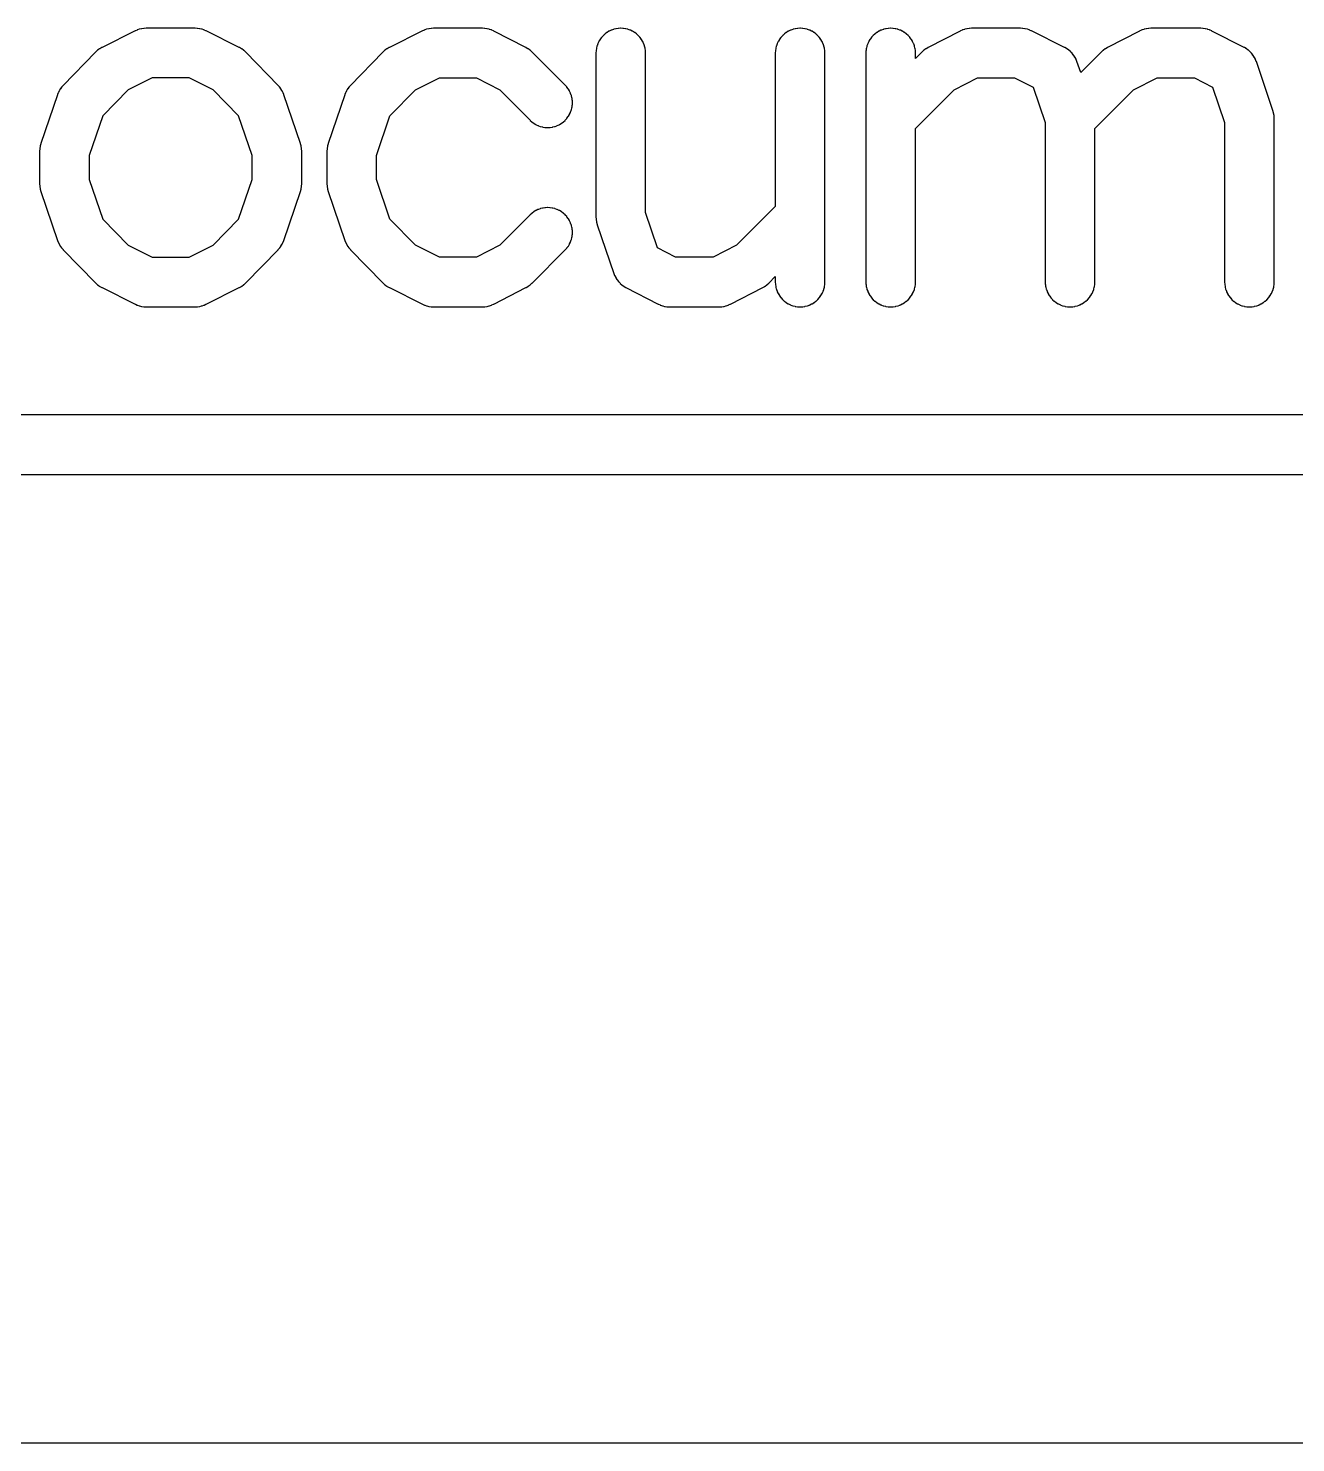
# Model space of a CAD drawing. Header units: inches. Extents: x -0.5 to 10, y -2.4 to 3.9.
# Drawn here: x 4.7219 to 4.8675, y -2.0665 to -1.904 of the extents above; entities that cross this region are included whole.
import ezdxf

# ---------------------------------------------------------------- set-up
doc = ezdxf.new("R2010")
doc.units = ezdxf.units.IN

msp = doc.modelspace()

# ---------------------------------------------------------------- linework, layer by layer
for points in [[(4.735489, -1.90395), (4.735489, -1.90395), (4.735477, -1.903951), (4.735259, -1.903961), (4.735234, -1.903962), (4.735213, -1.903965), (4.734997, -1.903995), (4.734975, -1.903999), (4.734952, -1.904004), (4.73474, -1.904054), (4.734714, -1.90406), (4.734695, -1.904066), (4.734489, -1.904136), (4.734464, -1.904145), (4.734446, -1.904153), (4.734246, -1.904241), (4.734234, -1.904247), (4.734225, -1.904251), (4.730425, -1.906151), (4.730415, -1.906156), (4.730401, -1.906164), (4.730173, -1.906294), (4.730147, -1.90631), (4.730147, -1.90631), (4.730126, -1.906325), (4.729914, -1.906479), (4.729891, -1.906498), (4.729891, -1.906498), (4.729871, -1.906515), (4.729678, -1.906692), (4.729667, -1.906703), (4.729658, -1.906712), (4.725958, -1.910512), (4.725952, -1.910519), (4.725943, -1.910528), (4.725804, -1.910684), (4.725789, -1.910702), (4.725776, -1.910719), (4.725651, -1.910887), (4.725637, -1.910906), (4.725626, -1.910923), (4.725517, -1.911102), (4.725506, -1.911121), (4.725496, -1.911141), (4.725403, -1.911328), (4.725394, -1.911347), (4.725385, -1.911369), (4.725309, -1.911563), (4.725307, -1.911567), (4.725301, -1.911584), (4.723401, -1.917184), (4.723397, -1.917198), (4.723393, -1.91721), (4.723324, -1.917457), (4.723318, -1.917481), (4.723318, -1.917481), (4.723312, -1.91751), (4.723271, -1.917763), (4.723267, -1.91779), (4.723267, -1.91779), (4.723265, -1.917817), (4.723251, -1.918073), (4.72325, -1.918091), (4.72325, -1.9181), (4.72325, -1.9218), (4.72325, -1.921809), (4.723251, -1.921827), (4.723265, -1.922083), (4.723267, -1.92211), (4.723267, -1.92211), (4.723271, -1.922137), (4.723312, -1.92239), (4.723318, -1.922419), (4.723318, -1.922419), (4.723324, -1.922443), (4.723393, -1.92269), (4.723397, -1.922702), (4.723401, -1.922716), (4.725301, -1.928316), (4.725307, -1.928333), (4.725309, -1.928337), (4.725385, -1.928531), (4.725394, -1.928553), (4.725403, -1.928572), (4.725496, -1.928759), (4.725506, -1.928779), (4.725517, -1.928798), (4.725626, -1.928977), (4.725637, -1.928994), (4.725651, -1.929013), (4.725776, -1.929181), (4.725789, -1.929198), (4.725804, -1.929216), (4.725943, -1.929372), (4.725952, -1.929381), (4.725958, -1.929388), (4.729658, -1.933188), (4.729667, -1.933197), (4.729678, -1.933208), (4.729871, -1.933385), (4.729891, -1.933402), (4.729891, -1.933402), (4.729914, -1.933421), (4.730126, -1.933575), (4.730147, -1.93359), (4.730147, -1.93359), (4.730173, -1.933606), (4.730401, -1.933736), (4.730415, -1.933744), (4.730425, -1.933749), (4.734225, -1.935649), (4.734234, -1.935653), (4.734246, -1.935659), (4.734446, -1.935747), (4.734464, -1.935755), (4.734489, -1.935764), (4.734695, -1.935834), (4.734714, -1.93584), (4.73474, -1.935846), (4.734952, -1.935896), (4.734975, -1.935901), (4.734997, -1.935905), (4.735213, -1.935935), (4.735234, -1.935938), (4.735259, -1.935939), (4.735477, -1.935949), (4.735489, -1.93595), (4.7355, -1.93595), (4.7411, -1.93595), (4.741111, -1.93595), (4.741123, -1.935949), (4.741341, -1.935939), (4.741366, -1.935938), (4.741387, -1.935935), (4.741603, -1.935905), (4.741625, -1.935901), (4.741648, -1.935896), (4.74186, -1.935846), (4.741886, -1.93584), (4.741905, -1.935834), (4.742111, -1.935764), (4.742136, -1.935755), (4.742154, -1.935747), (4.742354, -1.935659), (4.742366, -1.935653), (4.742375, -1.935649), (4.746175, -1.933749), (4.746185, -1.933744), (4.746199, -1.933736), (4.746427, -1.933606), (4.746453, -1.93359), (4.746453, -1.93359), (4.746474, -1.933575), (4.746686, -1.933421), (4.746709, -1.933402), (4.746709, -1.933402), (4.746729, -1.933385), (4.746922, -1.933208), (4.746933, -1.933197), (4.746942, -1.933188), (4.750642, -1.929388), (4.750648, -1.929381), (4.750657, -1.929372), (4.750796, -1.929216), (4.750811, -1.929198), (4.750824, -1.929181), (4.750949, -1.929013), (4.750963, -1.928994), (4.750974, -1.928977), (4.751083, -1.928798), (4.751094, -1.928779), (4.751104, -1.928759), (4.751197, -1.928572), (4.751206, -1.928553), (4.751215, -1.928531), (4.751291, -1.928337), (4.751293, -1.928333), (4.751299, -1.928316), (4.753199, -1.922716), (4.753203, -1.922702), (4.753207, -1.92269), (4.753276, -1.922443), (4.753282, -1.922419), (4.753282, -1.922419), (4.753288, -1.92239), (4.753329, -1.922137), (4.753333, -1.92211), (4.753333, -1.92211), (4.753335, -1.922083), (4.753349, -1.921827), (4.75335, -1.921809), (4.75335, -1.9218), (4.75335, -1.9181), (4.75335, -1.918091), (4.753349, -1.918073), (4.753335, -1.917817), (4.753333, -1.91779), (4.753333, -1.91779), (4.753329, -1.917763), (4.753288, -1.91751), (4.753282, -1.917481), (4.753282, -1.917481), (4.753276, -1.917457), (4.753207, -1.91721), (4.753203, -1.917198), (4.753199, -1.917184), (4.751299, -1.911584), (4.751293, -1.911567), (4.751291, -1.911563), (4.751215, -1.911369), (4.751206, -1.911347), (4.751197, -1.911328), (4.751104, -1.911141), (4.751094, -1.911121), (4.751083, -1.911102), (4.750974, -1.910923), (4.750963, -1.910906), (4.750949, -1.910887), (4.750824, -1.910719), (4.750811, -1.910702), (4.750796, -1.910684), (4.750657, -1.910528), (4.750648, -1.910519), (4.750642, -1.910512), (4.746942, -1.906712), (4.746933, -1.906703), (4.746922, -1.906692), (4.746729, -1.906515), (4.746709, -1.906498), (4.746709, -1.906498), (4.746686, -1.906479), (4.746474, -1.906325), (4.746453, -1.90631), (4.746453, -1.90631), (4.746427, -1.906294), (4.746199, -1.906164), (4.746185, -1.906156), (4.746175, -1.906151), (4.742375, -1.904251), (4.742366, -1.904247), (4.742354, -1.904241), (4.742154, -1.904153), (4.742136, -1.904145), (4.742111, -1.904136), (4.741905, -1.904066), (4.741886, -1.90406), (4.74186, -1.904054), (4.741648, -1.904004), (4.741625, -1.903999), (4.741603, -1.903995), (4.741387, -1.903965), (4.741366, -1.903962), (4.741341, -1.903961), (4.741123, -1.903951), (4.741111, -1.90395), (4.7411, -1.90395), (4.7355, -1.90395)], [(4.776101, -1.911031), (4.779585, -1.914515), (4.779595, -1.914525), (4.779603, -1.914532), (4.779773, -1.914687), (4.77979, -1.914702), (4.779811, -1.914718), (4.779997, -1.914856), (4.780014, -1.914868), (4.780037, -1.914883), (4.780235, -1.915001), (4.780256, -1.915013), (4.780278, -1.915025), (4.780487, -1.915123), (4.780508, -1.915133), (4.780532, -1.915142), (4.780749, -1.91522), (4.78077, -1.915227), (4.780796, -1.915234), (4.78102, -1.91529), (4.781045, -1.915296), (4.781068, -1.915299), (4.781296, -1.915333), (4.781319, -1.915336), (4.781345, -1.915338), (4.781575, -1.915349), (4.7816, -1.91535), (4.781625, -1.915349), (4.781855, -1.915338), (4.781881, -1.915336), (4.781904, -1.915333), (4.782132, -1.915299), (4.782155, -1.915296), (4.78218, -1.91529), (4.782404, -1.915234), (4.78243, -1.915227), (4.782451, -1.91522), (4.782668, -1.915142), (4.782692, -1.915133), (4.782713, -1.915123), (4.782922, -1.915025), (4.782944, -1.915013), (4.782965, -1.915001), (4.783163, -1.914883), (4.783186, -1.914868), (4.783203, -1.914856), (4.783389, -1.914718), (4.78341, -1.914702), (4.783427, -1.914687), (4.783597, -1.914532), (4.783615, -1.914515), (4.783632, -1.914497), (4.783787, -1.914327), (4.783802, -1.91431), (4.783818, -1.914289), (4.783956, -1.914103), (4.783968, -1.914086), (4.783983, -1.914063), (4.784101, -1.913865), (4.784113, -1.913844), (4.784125, -1.913822), (4.784223, -1.913613), (4.784233, -1.913592), (4.784242, -1.913568), (4.78432, -1.913351), (4.784327, -1.91333), (4.784334, -1.913304), (4.78439, -1.91308), (4.784396, -1.913055), (4.784399, -1.913032), (4.784433, -1.912804), (4.784436, -1.912781), (4.784438, -1.912755), (4.784449, -1.912525), (4.78445, -1.9125), (4.784449, -1.912475), (4.784438, -1.912245), (4.784436, -1.912219), (4.784433, -1.912196), (4.784399, -1.911968), (4.784396, -1.911945), (4.78439, -1.91192), (4.784334, -1.911696), (4.784327, -1.91167), (4.78432, -1.911649), (4.784242, -1.911432), (4.784233, -1.911408), (4.784223, -1.911387), (4.784125, -1.911178), (4.784113, -1.911156), (4.784101, -1.911135), (4.783983, -1.910937), (4.783968, -1.910914), (4.783956, -1.910897), (4.783818, -1.910711), (4.783802, -1.91069), (4.783787, -1.910673), (4.783632, -1.910503), (4.783625, -1.910495), (4.783615, -1.910485), (4.779815, -1.906685), (4.7798, -1.906671), (4.779796, -1.906667), (4.779616, -1.906504), (4.779594, -1.906485), (4.779594, -1.906485), (4.779575, -1.906471), (4.779379, -1.906328), (4.779358, -1.906314), (4.779358, -1.906314), (4.779335, -1.906299), (4.779125, -1.906177), (4.779116, -1.906172), (4.779102, -1.906165), (4.775402, -1.904265), (4.775384, -1.904256), (4.775381, -1.904254), (4.775178, -1.904162), (4.775158, -1.904154), (4.775134, -1.904145), (4.774923, -1.904072), (4.774897, -1.904064), (4.774877, -1.904059), (4.774661, -1.904006), (4.774638, -1.904001), (4.774614, -1.903997), (4.774394, -1.903966), (4.77437, -1.903963), (4.774346, -1.903961), (4.774124, -1.903951), (4.774111, -1.90395), (4.7741, -1.90395), (4.7685, -1.90395), (4.768489, -1.90395), (4.768477, -1.903951), (4.768259, -1.903961), (4.768234, -1.903962), (4.768213, -1.903965), (4.767997, -1.903995), (4.767975, -1.903999), (4.767952, -1.904004), (4.76774, -1.904054), (4.767714, -1.90406), (4.767695, -1.904066), (4.767489, -1.904136), (4.767464, -1.904145), (4.767446, -1.904153), (4.767246, -1.904241), (4.767234, -1.904247), (4.767225, -1.904251), (4.763425, -1.906151), (4.763415, -1.906156), (4.763401, -1.906164), (4.763173, -1.906294), (4.763147, -1.90631), (4.763147, -1.90631), (4.763126, -1.906325), (4.762914, -1.906479), (4.762891, -1.906498), (4.762891, -1.906498), (4.762871, -1.906515), (4.762678, -1.906692), (4.762667, -1.906703), (4.762658, -1.906712), (4.758958, -1.910512), (4.758952, -1.910519), (4.758943, -1.910528), (4.758804, -1.910684), (4.758789, -1.910702), (4.758776, -1.910719), (4.758651, -1.910887), (4.758637, -1.910906), (4.758626, -1.910923), (4.758517, -1.911102), (4.758506, -1.911121), (4.758496, -1.911141), (4.758403, -1.911328), (4.758394, -1.911347), (4.758385, -1.911369), (4.758309, -1.911563), (4.758307, -1.911567), (4.758301, -1.911584), (4.756401, -1.917184), (4.756397, -1.917198), (4.756393, -1.91721), (4.756324, -1.917457), (4.756318, -1.917481), (4.756318, -1.917481), (4.756312, -1.91751), (4.756271, -1.917763), (4.756267, -1.91779), (4.756267, -1.91779), (4.756265, -1.917817), (4.756251, -1.918073), (4.75625, -1.918091), (4.75625, -1.9181), (4.75625, -1.9218), (4.75625, -1.921809), (4.756251, -1.921827), (4.756265, -1.922083), (4.756267, -1.92211), (4.756267, -1.92211), (4.756271, -1.922137), (4.756312, -1.92239), (4.756318, -1.922419), (4.756318, -1.922419), (4.756324, -1.922443), (4.756393, -1.92269), (4.756397, -1.922702), (4.756401, -1.922716), (4.758301, -1.928316), (4.758307, -1.928333), (4.758309, -1.928337), (4.758385, -1.928531), (4.758394, -1.928553), (4.758403, -1.928572), (4.758496, -1.928759), (4.758506, -1.928779), (4.758517, -1.928798), (4.758626, -1.928977), (4.758637, -1.928994), (4.758651, -1.929013), (4.758776, -1.929181), (4.758789, -1.929198), (4.758804, -1.929216), (4.758943, -1.929372), (4.758952, -1.929381), (4.758958, -1.929388), (4.762658, -1.933188), (4.762667, -1.933197), (4.762678, -1.933208), (4.762871, -1.933385), (4.762891, -1.933402), (4.762891, -1.933402), (4.762914, -1.933421), (4.763126, -1.933575), (4.763147, -1.93359), (4.763147, -1.93359), (4.763173, -1.933606), (4.763401, -1.933736), (4.763415, -1.933744), (4.763425, -1.933749), (4.767225, -1.935649), (4.767234, -1.935653), (4.767246, -1.935659), (4.767446, -1.935747), (4.767464, -1.935755), (4.767489, -1.935764), (4.767695, -1.935834), (4.767714, -1.93584), (4.76774, -1.935846), (4.767952, -1.935896), (4.767975, -1.935901), (4.767997, -1.935905), (4.768213, -1.935935), (4.768234, -1.935938), (4.768259, -1.935939), (4.768477, -1.935949), (4.768489, -1.93595), (4.7685, -1.93595), (4.7741, -1.93595), (4.774111, -1.93595), (4.774124, -1.935949), (4.774346, -1.935939), (4.77437, -1.935937), (4.774394, -1.935934), (4.774614, -1.935903), (4.774638, -1.935899), (4.774661, -1.935894), (4.774877, -1.935841), (4.774897, -1.935836), (4.774923, -1.935828), (4.775134, -1.935755), (4.775158, -1.935746), (4.775178, -1.935738), (4.775381, -1.935646), (4.775384, -1.935644), (4.775402, -1.935635), (4.779102, -1.933735), (4.779116, -1.933728), (4.779125, -1.933723), (4.779335, -1.933601), (4.779358, -1.933586), (4.779358, -1.933586), (4.779379, -1.933572), (4.779575, -1.933429), (4.779594, -1.933415), (4.779594, -1.933415), (4.779616, -1.933396), (4.779796, -1.933233), (4.7798, -1.933229), (4.779815, -1.933215), (4.783615, -1.929415), (4.783625, -1.929405), (4.783632, -1.929397), (4.783787, -1.929227), (4.783802, -1.92921), (4.783818, -1.929189), (4.783956, -1.929003), (4.783968, -1.928986), (4.783983, -1.928963), (4.784101, -1.928765), (4.784113, -1.928744), (4.784125, -1.928722), (4.784223, -1.928513), (4.784233, -1.928492), (4.784242, -1.928468), (4.78432, -1.928251), (4.784327, -1.92823), (4.784334, -1.928204), (4.78439, -1.92798), (4.784396, -1.927955), (4.784399, -1.927932), (4.784433, -1.927704), (4.784436, -1.927681), (4.784438, -1.927655), (4.784449, -1.927425), (4.78445, -1.9274), (4.784449, -1.927375), (4.784438, -1.927145), (4.784436, -1.927119), (4.784433, -1.927096), (4.784399, -1.926868), (4.784396, -1.926845), (4.78439, -1.92682), (4.784334, -1.926596), (4.784327, -1.92657), (4.78432, -1.926549), (4.784242, -1.926332), (4.784233, -1.926308), (4.784223, -1.926287), (4.784125, -1.926078), (4.784113, -1.926056), (4.784101, -1.926035), (4.783983, -1.925837), (4.783968, -1.925814), (4.783956, -1.925797), (4.783818, -1.925611), (4.783802, -1.92559), (4.783787, -1.925573), (4.783632, -1.925403), (4.783615, -1.925385), (4.783597, -1.925368), (4.783427, -1.925213), (4.78341, -1.925198), (4.783389, -1.925182), (4.783203, -1.925044), (4.783186, -1.925032), (4.783163, -1.925017), (4.782965, -1.924899), (4.782944, -1.924887), (4.782922, -1.924875), (4.782713, -1.924777), (4.782692, -1.924767), (4.782668, -1.924758), (4.782451, -1.92468), (4.78243, -1.924673), (4.782404, -1.924666), (4.78218, -1.92461), (4.782155, -1.924604), (4.782132, -1.924601), (4.781904, -1.924567), (4.781881, -1.924564), (4.781855, -1.924562), (4.781625, -1.924551), (4.7816, -1.92455), (4.781575, -1.924551), (4.781345, -1.924562), (4.781319, -1.924564), (4.781296, -1.924567), (4.781068, -1.924601), (4.781045, -1.924604), (4.78102, -1.92461), (4.780796, -1.924666), (4.78077, -1.924673), (4.780749, -1.92468), (4.780532, -1.924758), (4.780508, -1.924767), (4.780487, -1.924777), (4.780278, -1.924875), (4.780256, -1.924887), (4.780235, -1.924899), (4.780037, -1.925017), (4.780014, -1.925032), (4.779997, -1.925044), (4.779811, -1.925182), (4.77979, -1.925198), (4.779773, -1.925213), (4.779603, -1.925368), (4.779595, -1.925375), (4.779585, -1.925385), (4.776101, -1.928869), (4.773411, -1.93025), (4.769173, -1.93025), (4.766406, -1.928866), (4.763492, -1.925874), (4.76195, -1.92133), (4.76195, -1.91857), (4.763492, -1.914026), (4.766406, -1.911034), (4.769173, -1.90965), (4.773411, -1.90965)], [(4.79285, -1.92513), (4.79285, -1.9068), (4.79285, -1.90679), (4.792849, -1.906775), (4.792838, -1.906545), (4.792836, -1.906519), (4.792833, -1.906496), (4.792799, -1.906268), (4.792796, -1.906245), (4.79279, -1.90622), (4.792734, -1.905996), (4.792727, -1.90597), (4.79272, -1.905949), (4.792642, -1.905732), (4.792633, -1.905708), (4.792623, -1.905687), (4.792525, -1.905478), (4.792513, -1.905456), (4.792501, -1.905435), (4.792383, -1.905237), (4.792368, -1.905214), (4.792356, -1.905197), (4.792218, -1.905011), (4.792202, -1.90499), (4.792187, -1.904973), (4.792032, -1.904803), (4.792015, -1.904785), (4.791997, -1.904768), (4.791827, -1.904613), (4.79181, -1.904598), (4.791789, -1.904582), (4.791603, -1.904444), (4.791586, -1.904432), (4.791563, -1.904417), (4.791365, -1.904299), (4.791344, -1.904287), (4.791322, -1.904275), (4.791113, -1.904177), (4.791092, -1.904167), (4.791068, -1.904158), (4.790851, -1.90408), (4.79083, -1.904073), (4.790804, -1.904066), (4.79058, -1.90401), (4.790555, -1.904004), (4.790532, -1.904001), (4.790304, -1.903967), (4.790281, -1.903964), (4.790255, -1.903962), (4.790025, -1.903951), (4.79, -1.90395), (4.789975, -1.903951), (4.789745, -1.903962), (4.789719, -1.903964), (4.789696, -1.903967), (4.789468, -1.904001), (4.789445, -1.904004), (4.78942, -1.90401), (4.789196, -1.904066), (4.78917, -1.904073), (4.789149, -1.90408), (4.788932, -1.904158), (4.788908, -1.904167), (4.788887, -1.904177), (4.788678, -1.904275), (4.788656, -1.904287), (4.788635, -1.904299), (4.788437, -1.904417), (4.788414, -1.904432), (4.788397, -1.904444), (4.788211, -1.904582), (4.78819, -1.904598), (4.788173, -1.904613), (4.788003, -1.904768), (4.787985, -1.904785), (4.787968, -1.904803), (4.787813, -1.904973), (4.787798, -1.90499), (4.787782, -1.905011), (4.787644, -1.905197), (4.787632, -1.905214), (4.787617, -1.905237), (4.787499, -1.905435), (4.787487, -1.905456), (4.787475, -1.905478), (4.787377, -1.905687), (4.787367, -1.905708), (4.787358, -1.905732), (4.78728, -1.905949), (4.787273, -1.90597), (4.787266, -1.905996), (4.78721, -1.90622), (4.787204, -1.906245), (4.787201, -1.906268), (4.787167, -1.906496), (4.787164, -1.906519), (4.787162, -1.906545), (4.787151, -1.906775), (4.78715, -1.90679), (4.78715, -1.9068), (4.78715, -1.9256), (4.78715, -1.925609), (4.787151, -1.925627), (4.787165, -1.925883), (4.787167, -1.92591), (4.787167, -1.92591), (4.787171, -1.925937), (4.787212, -1.92619), (4.787218, -1.926219), (4.787218, -1.926219), (4.787224, -1.926243), (4.787293, -1.92649), (4.787297, -1.926502), (4.787301, -1.926516), (4.789201, -1.932116), (4.789207, -1.932132), (4.789209, -1.932138), (4.789292, -1.932348), (4.789303, -1.932374), (4.789312, -1.932392), (4.789414, -1.932594), (4.789427, -1.932617), (4.789438, -1.932635), (4.78956, -1.932826), (4.789573, -1.932845), (4.789588, -1.932865), (4.789727, -1.933043), (4.789742, -1.933062), (4.789758, -1.933079), (4.789914, -1.933243), (4.789928, -1.933257), (4.789948, -1.933276), (4.790119, -1.933424), (4.790134, -1.933437), (4.790157, -1.933454), (4.790341, -1.933585), (4.790361, -1.933599), (4.790381, -1.933611), (4.790577, -1.933724), (4.790586, -1.933729), (4.790598, -1.933735), (4.794298, -1.935635), (4.794316, -1.935644), (4.794319, -1.935646), (4.794522, -1.935738), (4.794542, -1.935746), (4.794566, -1.935755), (4.794777, -1.935828), (4.794803, -1.935836), (4.794823, -1.935841), (4.795039, -1.935894), (4.795062, -1.935899), (4.795086, -1.935903), (4.795306, -1.935934), (4.79533, -1.935937), (4.795354, -1.935939), (4.795576, -1.935949), (4.795589, -1.93595), (4.7956, -1.93595), (4.8013, -1.93595), (4.801311, -1.93595), (4.801324, -1.935949), (4.801546, -1.935939), (4.80157, -1.935937), (4.801594, -1.935934), (4.801814, -1.935903), (4.801838, -1.935899), (4.801861, -1.935894), (4.802077, -1.935841), (4.802097, -1.935836), (4.802123, -1.935828), (4.802334, -1.935755), (4.802358, -1.935746), (4.802378, -1.935738), (4.802581, -1.935646), (4.802584, -1.935644), (4.802602, -1.935635), (4.806302, -1.933735), (4.806316, -1.933728), (4.806325, -1.933723), (4.806535, -1.933601), (4.806558, -1.933586), (4.806558, -1.933586), (4.806579, -1.933572), (4.806775, -1.933429), (4.806794, -1.933415), (4.806794, -1.933415), (4.806816, -1.933396), (4.806996, -1.933233), (4.807, -1.933229), (4.807015, -1.933215), (4.80775, -1.932481), (4.80775, -1.9331), (4.80775, -1.93311), (4.807751, -1.933125), (4.807762, -1.933355), (4.807764, -1.933381), (4.807767, -1.933404), (4.807801, -1.933632), (4.807804, -1.933655), (4.80781, -1.93368), (4.807866, -1.933904), (4.807873, -1.93393), (4.80788, -1.933951), (4.807958, -1.934168), (4.807967, -1.934192), (4.807977, -1.934213), (4.808075, -1.934422), (4.808087, -1.934444), (4.808099, -1.934465), (4.808217, -1.934663), (4.808232, -1.934686), (4.808244, -1.934703), (4.808382, -1.934889), (4.808398, -1.93491), (4.808413, -1.934927), (4.808568, -1.935097), (4.808585, -1.935115), (4.808603, -1.935132), (4.808773, -1.935287), (4.80879, -1.935302), (4.808811, -1.935318), (4.808997, -1.935456), (4.809014, -1.935468), (4.809037, -1.935483), (4.809235, -1.935601), (4.809256, -1.935613), (4.809278, -1.935625), (4.809487, -1.935723), (4.809508, -1.935733), (4.809532, -1.935742), (4.809749, -1.93582), (4.80977, -1.935827), (4.809796, -1.935834), (4.81002, -1.93589), (4.810045, -1.935896), (4.810068, -1.935899), (4.810296, -1.935933), (4.810319, -1.935936), (4.810345, -1.935938), (4.810575, -1.935949), (4.8106, -1.93595), (4.810625, -1.935949), (4.810855, -1.935938), (4.810881, -1.935936), (4.810904, -1.935933), (4.811132, -1.935899), (4.811155, -1.935896), (4.81118, -1.93589), (4.811404, -1.935834), (4.81143, -1.935827), (4.811451, -1.93582), (4.811668, -1.935742), (4.811692, -1.935733), (4.811713, -1.935723), (4.811922, -1.935625), (4.811944, -1.935613), (4.811965, -1.935601), (4.812163, -1.935483), (4.812186, -1.935468), (4.812203, -1.935456), (4.812389, -1.935318), (4.81241, -1.935302), (4.812427, -1.935287), (4.812597, -1.935132), (4.812615, -1.935115), (4.812632, -1.935097), (4.812787, -1.934927), (4.812802, -1.93491), (4.812818, -1.934889), (4.812956, -1.934703), (4.812968, -1.934686), (4.812983, -1.934663), (4.813101, -1.934465), (4.813113, -1.934444), (4.813125, -1.934422), (4.813223, -1.934213), (4.813233, -1.934192), (4.813242, -1.934168), (4.81332, -1.933951), (4.813327, -1.93393), (4.813334, -1.933904), (4.81339, -1.93368), (4.813396, -1.933655), (4.813399, -1.933632), (4.813433, -1.933404), (4.813436, -1.933381), (4.813438, -1.933355), (4.813449, -1.933125), (4.81345, -1.93311), (4.81345, -1.9331), (4.81345, -1.9068), (4.81345, -1.90679), (4.813449, -1.906775), (4.813438, -1.906545), (4.813436, -1.906519), (4.813433, -1.906496), (4.813399, -1.906268), (4.813396, -1.906245), (4.81339, -1.90622), (4.813334, -1.905996), (4.813327, -1.90597), (4.81332, -1.905949), (4.813242, -1.905732), (4.813233, -1.905708), (4.813223, -1.905687), (4.813125, -1.905478), (4.813113, -1.905456), (4.813101, -1.905435), (4.812983, -1.905237), (4.812968, -1.905214), (4.812956, -1.905197), (4.812818, -1.905011), (4.812802, -1.90499), (4.812787, -1.904973), (4.812632, -1.904803), (4.812615, -1.904785), (4.812597, -1.904768), (4.812427, -1.904613), (4.81241, -1.904598), (4.812389, -1.904582), (4.812203, -1.904444), (4.812186, -1.904432), (4.812163, -1.904417), (4.811965, -1.904299), (4.811944, -1.904287), (4.811922, -1.904275), (4.811713, -1.904177), (4.811692, -1.904167), (4.811668, -1.904158), (4.811451, -1.90408), (4.81143, -1.904073), (4.811404, -1.904066), (4.81118, -1.90401), (4.811155, -1.904004), (4.811132, -1.904001), (4.810904, -1.903967), (4.810881, -1.903964), (4.810855, -1.903962), (4.810625, -1.903951), (4.8106, -1.90395), (4.810575, -1.903951), (4.810345, -1.903962), (4.810319, -1.903964), (4.810296, -1.903967), (4.810068, -1.904001), (4.810045, -1.904004), (4.81002, -1.90401), (4.809796, -1.904066), (4.80977, -1.904073), (4.809749, -1.90408), (4.809532, -1.904158), (4.809508, -1.904167), (4.809487, -1.904177), (4.809278, -1.904275), (4.809256, -1.904287), (4.809235, -1.904299), (4.809037, -1.904417), (4.809014, -1.904432), (4.808997, -1.904444), (4.808811, -1.904582), (4.80879, -1.904598), (4.808773, -1.904613), (4.808603, -1.904768), (4.808585, -1.904785), (4.808568, -1.904803), (4.808413, -1.904973), (4.808398, -1.90499), (4.808382, -1.905011), (4.808244, -1.905197), (4.808232, -1.905214), (4.808217, -1.905237), (4.808099, -1.905435), (4.808087, -1.905456), (4.808075, -1.905478), (4.807977, -1.905687), (4.807967, -1.905708), (4.807958, -1.905732), (4.80788, -1.905949), (4.807873, -1.90597), (4.807866, -1.905996), (4.80781, -1.90622), (4.807804, -1.906245), (4.807801, -1.906268), (4.807767, -1.906496), (4.807764, -1.906519), (4.807762, -1.906545), (4.807751, -1.906775), (4.80775, -1.90679), (4.80775, -1.9068), (4.80775, -1.924419), (4.803301, -1.928869), (4.800611, -1.93025), (4.796289, -1.93025), (4.794228, -1.929192)], [(4.82385, -1.93311), (4.82385, -1.93311), (4.82385, -1.9331), (4.82385, -1.915481), (4.828299, -1.911031), (4.830989, -1.90965), (4.835227, -1.90965), (4.837378, -1.910725), (4.83875, -1.91477), (4.83875, -1.9331), (4.83875, -1.93311), (4.838751, -1.933125), (4.838762, -1.933355), (4.838764, -1.933381), (4.838767, -1.933404), (4.838801, -1.933632), (4.838804, -1.933655), (4.83881, -1.93368), (4.838866, -1.933904), (4.838873, -1.93393), (4.83888, -1.933951), (4.838958, -1.934168), (4.838967, -1.934192), (4.838977, -1.934213), (4.839075, -1.934422), (4.839087, -1.934444), (4.839099, -1.934465), (4.839217, -1.934663), (4.839232, -1.934686), (4.839244, -1.934703), (4.839382, -1.934889), (4.839398, -1.93491), (4.839413, -1.934927), (4.839568, -1.935097), (4.839585, -1.935115), (4.839603, -1.935132), (4.839773, -1.935287), (4.83979, -1.935302), (4.839811, -1.935318), (4.839997, -1.935456), (4.840014, -1.935468), (4.840037, -1.935483), (4.840235, -1.935601), (4.840256, -1.935613), (4.840278, -1.935625), (4.840487, -1.935723), (4.840508, -1.935733), (4.840532, -1.935742), (4.840749, -1.93582), (4.84077, -1.935827), (4.840796, -1.935834), (4.84102, -1.93589), (4.841045, -1.935896), (4.841068, -1.935899), (4.841296, -1.935933), (4.841319, -1.935936), (4.841345, -1.935938), (4.841575, -1.935949), (4.8416, -1.93595), (4.841625, -1.935949), (4.841855, -1.935938), (4.841881, -1.935936), (4.841904, -1.935933), (4.842132, -1.935899), (4.842155, -1.935896), (4.84218, -1.93589), (4.842404, -1.935834), (4.84243, -1.935827), (4.842451, -1.93582), (4.842668, -1.935742), (4.842692, -1.935733), (4.842713, -1.935723), (4.842922, -1.935625), (4.842944, -1.935613), (4.842965, -1.935601), (4.843163, -1.935483), (4.843186, -1.935468), (4.843203, -1.935456), (4.843389, -1.935318), (4.84341, -1.935302), (4.843427, -1.935287), (4.843597, -1.935132), (4.843615, -1.935115), (4.843632, -1.935097), (4.843787, -1.934927), (4.843802, -1.93491), (4.843818, -1.934889), (4.843956, -1.934703), (4.843968, -1.934686), (4.843983, -1.934663), (4.844101, -1.934465), (4.844113, -1.934444), (4.844125, -1.934422), (4.844223, -1.934213), (4.844233, -1.934192), (4.844242, -1.934168), (4.84432, -1.933951), (4.844327, -1.93393), (4.844334, -1.933904), (4.84439, -1.93368), (4.844396, -1.933655), (4.844399, -1.933632), (4.844433, -1.933404), (4.844436, -1.933381), (4.844438, -1.933355), (4.844449, -1.933125), (4.84445, -1.93311), (4.84445, -1.9331), (4.84445, -1.915481), (4.848899, -1.911031), (4.851589, -1.90965), (4.855911, -1.90965), (4.857972, -1.910708), (4.85935, -1.91477), (4.85935, -1.9331), (4.85935, -1.93311), (4.859351, -1.933125), (4.859362, -1.933355), (4.859364, -1.933381), (4.859367, -1.933404), (4.859401, -1.933632), (4.859404, -1.933655), (4.85941, -1.93368), (4.859466, -1.933904), (4.859473, -1.93393), (4.85948, -1.933951), (4.859558, -1.934168), (4.859567, -1.934192), (4.859577, -1.934213), (4.859675, -1.934422), (4.859687, -1.934444), (4.859699, -1.934465), (4.859817, -1.934663), (4.859832, -1.934686), (4.859844, -1.934703), (4.859982, -1.934889), (4.859998, -1.93491), (4.860013, -1.934927), (4.860168, -1.935097), (4.860185, -1.935115), (4.860203, -1.935132), (4.860373, -1.935287), (4.86039, -1.935302), (4.860411, -1.935318), (4.860597, -1.935456), (4.860614, -1.935468), (4.860637, -1.935483), (4.860835, -1.935601), (4.860856, -1.935613), (4.860878, -1.935625), (4.861087, -1.935723), (4.861108, -1.935733), (4.861132, -1.935742), (4.861349, -1.93582), (4.86137, -1.935827), (4.861396, -1.935834), (4.86162, -1.93589), (4.861645, -1.935896), (4.861668, -1.935899), (4.861896, -1.935933), (4.861919, -1.935936), (4.861945, -1.935938), (4.862175, -1.935949), (4.8622, -1.93595), (4.862225, -1.935949), (4.862455, -1.935938), (4.862481, -1.935936), (4.862504, -1.935933), (4.862732, -1.935899), (4.862755, -1.935896), (4.86278, -1.93589), (4.863004, -1.935834), (4.86303, -1.935827), (4.863051, -1.93582), (4.863268, -1.935742), (4.863292, -1.935733), (4.863313, -1.935723), (4.863522, -1.935625), (4.863544, -1.935613), (4.863565, -1.935601), (4.863763, -1.935483), (4.863786, -1.935468), (4.863803, -1.935456), (4.863989, -1.935318), (4.86401, -1.935302), (4.864027, -1.935287), (4.864197, -1.935132), (4.864215, -1.935115), (4.864232, -1.935097), (4.864387, -1.934927), (4.864402, -1.93491), (4.864418, -1.934889), (4.864556, -1.934703), (4.864568, -1.934686), (4.864583, -1.934663), (4.864701, -1.934465), (4.864713, -1.934444), (4.864725, -1.934422), (4.864823, -1.934213), (4.864833, -1.934192), (4.864842, -1.934168), (4.86492, -1.933951), (4.864927, -1.93393), (4.864934, -1.933904), (4.86499, -1.93368), (4.864996, -1.933655), (4.864999, -1.933632), (4.865033, -1.933404), (4.865036, -1.933381), (4.865038, -1.933355), (4.865049, -1.933125), (4.86505, -1.93311), (4.86505, -1.9331), (4.86505, -1.9143), (4.86505, -1.914291), (4.865049, -1.914273), (4.865035, -1.914017), (4.865033, -1.91399), (4.865033, -1.91399), (4.865029, -1.913963), (4.864988, -1.91371), (4.864982, -1.913681), (4.864982, -1.913681), (4.864976, -1.913657), (4.864907, -1.91341), (4.864903, -1.913398), (4.864899, -1.913384), (4.862999, -1.907784), (4.862993, -1.907768), (4.862991, -1.907762), (4.862908, -1.907552), (4.862897, -1.907526), (4.862888, -1.907508), (4.862786, -1.907306), (4.862773, -1.907283), (4.862762, -1.907265), (4.86264, -1.907074), (4.862627, -1.907055), (4.862612, -1.907035), (4.862473, -1.906857), (4.862458, -1.906838), (4.862442, -1.906821), (4.862286, -1.906657), (4.862272, -1.906643), (4.862252, -1.906624), (4.862081, -1.906476), (4.862066, -1.906463), (4.862043, -1.906446), (4.861859, -1.906315), (4.861839, -1.906301), (4.861819, -1.906289), (4.861623, -1.906176), (4.861614, -1.906171), (4.861602, -1.906165), (4.857902, -1.904265), (4.857884, -1.904256), (4.857881, -1.904254), (4.857678, -1.904162), (4.857658, -1.904154), (4.857634, -1.904145), (4.857423, -1.904072), (4.857397, -1.904064), (4.857377, -1.904059), (4.857161, -1.904006), (4.857138, -1.904001), (4.857114, -1.903997), (4.856894, -1.903966), (4.85687, -1.903963), (4.856846, -1.903961), (4.856624, -1.903951), (4.856611, -1.90395), (4.8566, -1.90395), (4.8509, -1.90395), (4.850889, -1.90395), (4.850876, -1.903951), (4.850654, -1.903961), (4.85063, -1.903963), (4.850606, -1.903966), (4.850386, -1.903997), (4.850362, -1.904001), (4.850339, -1.904006), (4.850123, -1.904059), (4.850103, -1.904064), (4.850077, -1.904072), (4.849866, -1.904145), (4.849842, -1.904154), (4.849822, -1.904162), (4.849619, -1.904254), (4.849616, -1.904256), (4.849598, -1.904265), (4.845898, -1.906165), (4.845884, -1.906172), (4.845875, -1.906177), (4.845665, -1.906299), (4.845642, -1.906314), (4.845642, -1.906314), (4.845621, -1.906328), (4.845425, -1.906471), (4.845406, -1.906485), (4.845406, -1.906485), (4.845384, -1.906504), (4.845204, -1.906667), (4.8452, -1.906671), (4.845185, -1.906685), (4.842826, -1.909043), (4.842399, -1.907784), (4.842394, -1.907772), (4.84239, -1.907761), (4.842306, -1.907548), (4.842297, -1.907527), (4.842286, -1.907504), (4.842182, -1.9073), (4.842172, -1.907282), (4.842158, -1.907258), (4.842034, -1.907065), (4.84202, -1.907045), (4.842006, -1.907025), (4.841864, -1.906846), (4.841849, -1.906828), (4.841832, -1.906809), (4.841673, -1.906644), (4.841656, -1.906627), (4.841637, -1.90661), (4.841463, -1.906462), (4.841446, -1.906447), (4.841425, -1.906432), (4.841237, -1.906301), (4.841216, -1.906287), (4.841196, -1.906275), (4.840996, -1.906162), (4.840987, -1.906157), (4.840975, -1.906151), (4.837175, -1.904251), (4.837166, -1.904247), (4.837154, -1.904241), (4.836954, -1.904153), (4.836936, -1.904145), (4.836911, -1.904136), (4.836705, -1.904066), (4.836686, -1.90406), (4.83666, -1.904054), (4.836448, -1.904004), (4.836425, -1.903999), (4.836403, -1.903995), (4.836187, -1.903965), (4.836166, -1.903962), (4.836141, -1.903961), (4.835923, -1.903951), (4.835911, -1.90395), (4.8359, -1.90395), (4.8303, -1.90395), (4.830289, -1.90395), (4.830276, -1.903951), (4.830054, -1.903961), (4.83003, -1.903963), (4.830006, -1.903966), (4.829786, -1.903997), (4.829762, -1.904001), (4.829739, -1.904006), (4.829523, -1.904059), (4.829503, -1.904064), (4.829477, -1.904072), (4.829266, -1.904145), (4.829242, -1.904154), (4.829222, -1.904162), (4.829019, -1.904254), (4.829016, -1.904256), (4.828998, -1.904265), (4.825298, -1.906165), (4.825284, -1.906172), (4.825275, -1.906177), (4.825065, -1.906299), (4.825042, -1.906314), (4.825042, -1.906314), (4.825021, -1.906328), (4.824825, -1.906471), (4.824806, -1.906485), (4.824806, -1.906485), (4.824784, -1.906504), (4.824604, -1.906667), (4.8246, -1.906671), (4.824585, -1.906685), (4.82385, -1.907419), (4.82385, -1.9068), (4.82385, -1.90679), (4.823849, -1.906775), (4.823838, -1.906545), (4.823836, -1.906519), (4.823833, -1.906496), (4.823799, -1.906268), (4.823796, -1.906245), (4.82379, -1.90622), (4.823734, -1.905996), (4.823727, -1.90597), (4.82372, -1.905949), (4.823642, -1.905732), (4.823633, -1.905708), (4.823623, -1.905687), (4.823525, -1.905478), (4.823513, -1.905456), (4.823501, -1.905435), (4.823383, -1.905237), (4.823368, -1.905214), (4.823356, -1.905197), (4.823218, -1.905011), (4.823202, -1.90499), (4.823187, -1.904973), (4.823032, -1.904803), (4.823015, -1.904785), (4.822997, -1.904768), (4.822827, -1.904613), (4.82281, -1.904598), (4.822789, -1.904582), (4.822603, -1.904444), (4.822586, -1.904432), (4.822563, -1.904417), (4.822365, -1.904299), (4.822344, -1.904287), (4.822322, -1.904275), (4.822113, -1.904177), (4.822092, -1.904167), (4.822068, -1.904158), (4.821851, -1.90408), (4.82183, -1.904073), (4.821804, -1.904066), (4.82158, -1.90401), (4.821555, -1.904004), (4.821532, -1.904001), (4.821304, -1.903967), (4.821281, -1.903964), (4.821255, -1.903962), (4.821025, -1.903951), (4.821, -1.90395), (4.820975, -1.903951), (4.820745, -1.903962), (4.820719, -1.903964), (4.820696, -1.903967), (4.820468, -1.904001), (4.820445, -1.904004), (4.82042, -1.90401), (4.820196, -1.904066), (4.82017, -1.904073), (4.820149, -1.90408), (4.819932, -1.904158), (4.819908, -1.904167), (4.819887, -1.904177), (4.819678, -1.904275), (4.819656, -1.904287), (4.819635, -1.904299), (4.819437, -1.904417), (4.819414, -1.904432), (4.819397, -1.904444), (4.819211, -1.904582), (4.81919, -1.904598), (4.819173, -1.904613), (4.819003, -1.904768), (4.818985, -1.904785), (4.818968, -1.904803), (4.818813, -1.904973), (4.818798, -1.90499), (4.818782, -1.905011), (4.818644, -1.905197), (4.818632, -1.905214), (4.818617, -1.905237), (4.818499, -1.905435), (4.818487, -1.905456), (4.818475, -1.905478), (4.818377, -1.905687), (4.818367, -1.905708), (4.818358, -1.905732), (4.81828, -1.905949), (4.818273, -1.90597), (4.818266, -1.905996), (4.81821, -1.90622), (4.818204, -1.906245), (4.818201, -1.906268), (4.818167, -1.906496), (4.818164, -1.906519), (4.818162, -1.906545), (4.818151, -1.906775), (4.81815, -1.90679), (4.81815, -1.9068), (4.81815, -1.9331), (4.81815, -1.93311), (4.818151, -1.933125), (4.818162, -1.933355), (4.818164, -1.933381), (4.818167, -1.933404), (4.818201, -1.933632), (4.818204, -1.933655), (4.81821, -1.93368), (4.818266, -1.933904), (4.818273, -1.93393), (4.81828, -1.933951), (4.818358, -1.934168), (4.818367, -1.934192), (4.818377, -1.934213), (4.818475, -1.934422), (4.818487, -1.934444), (4.818499, -1.934465), (4.818617, -1.934663), (4.818632, -1.934686), (4.818644, -1.934703), (4.818782, -1.934889), (4.818798, -1.93491), (4.818813, -1.934927), (4.818968, -1.935097), (4.818985, -1.935115), (4.819003, -1.935132), (4.819173, -1.935287), (4.81919, -1.935302), (4.819211, -1.935318), (4.819397, -1.935456), (4.819414, -1.935468), (4.819437, -1.935483), (4.819635, -1.935601), (4.819656, -1.935613), (4.819678, -1.935625), (4.819887, -1.935723), (4.819908, -1.935733), (4.819932, -1.935742), (4.820149, -1.93582), (4.82017, -1.935827), (4.820196, -1.935834), (4.82042, -1.93589), (4.820445, -1.935896), (4.820468, -1.935899), (4.820696, -1.935933), (4.820719, -1.935936), (4.820745, -1.935938), (4.820975, -1.935949), (4.821, -1.93595), (4.821025, -1.935949), (4.821255, -1.935938), (4.821281, -1.935936), (4.821304, -1.935933), (4.821532, -1.935899), (4.821555, -1.935896), (4.82158, -1.93589), (4.821804, -1.935834), (4.82183, -1.935827), (4.821851, -1.93582), (4.822068, -1.935742), (4.822092, -1.935733), (4.822113, -1.935723), (4.822322, -1.935625), (4.822344, -1.935613), (4.822365, -1.935601), (4.822563, -1.935483), (4.822586, -1.935468), (4.822603, -1.935456), (4.822789, -1.935318), (4.82281, -1.935302), (4.822827, -1.935287), (4.822997, -1.935132), (4.823015, -1.935115), (4.823032, -1.935097), (4.823187, -1.934927), (4.823202, -1.93491), (4.823218, -1.934889), (4.823356, -1.934703), (4.823368, -1.934686), (4.823383, -1.934663), (4.823501, -1.934465), (4.823513, -1.934444), (4.823525, -1.934422), (4.823623, -1.934213), (4.823633, -1.934192), (4.823642, -1.934168), (4.82372, -1.933951), (4.823727, -1.93393), (4.823734, -1.933904), (4.82379, -1.93368), (4.823796, -1.933655), (4.823799, -1.933632), (4.823833, -1.933404), (4.823836, -1.933381), (4.823838, -1.933355), (4.823849, -1.933125)], [(4.736173, -1.90965), (4.733406, -1.911034), (4.730492, -1.914026), (4.72895, -1.91857), (4.72895, -1.92133), (4.730492, -1.925874), (4.733406, -1.928866), (4.736173, -1.93025), (4.740427, -1.93025), (4.743194, -1.928866), (4.746108, -1.925874), (4.74765, -1.92133), (4.74765, -1.91857), (4.746108, -1.914026), (4.743194, -1.911034), (4.740427, -1.90965)], [(3.80655, -1.95525), (3.80655, -2.06645), (4.96205, -2.06645), (4.96205, -1.95525)]]:
    msp.add_lwpolyline(points, close=True)
msp.add_lwpolyline([(4.9655, -1.94835), (4.340367, -1.94835)])

doc.saveas('drawing.dxf')
